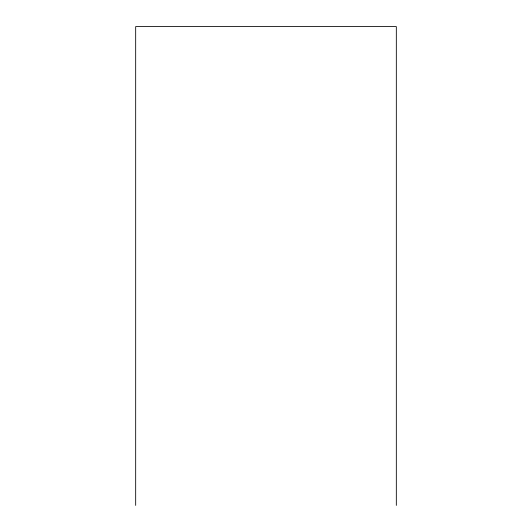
<?xml version="1.0" encoding="UTF-8"?>
<svg xmlns="http://www.w3.org/2000/svg" width="532" height="532" viewBox="0 0 532 532"><rect width="100%" height="100%" fill="white"/><g stroke="black" fill="none" stroke-linecap="round" stroke-linejoin="round"><path stroke-width="0.8" d="M396.327 505.4L396.327 26.6L135.673 26.6L135.673 505.4"/></g></svg>
